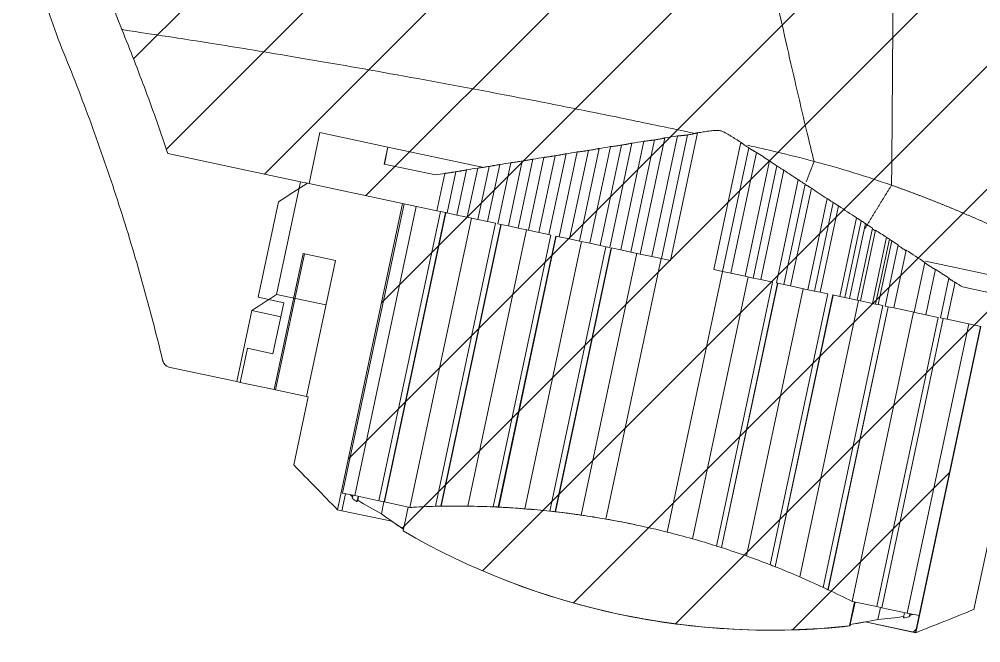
# Model space of a CAD drawing. Extents: x 13676 to 14719, y -16741 to -16132.
# Drawn here: x 13676.44 to 13704.09, y -16435.85 to -16417.92 of the extents above; entities that cross this region are included whole.
import ezdxf

# ---------------------------------------------------------------- set-up
doc = ezdxf.new("R2010")
doc.units = 0
doc.header["$MEASUREMENT"] = 0
doc.layers.get('0').update_dxf_attribs({"color": 3, "linetype": 'CONTINUOUS'})
doc.layers.add('5', color=2, linetype='CONTINUOUS', lineweight=9)

msp = doc.modelspace()

# ---------------------------------------------------------------- hatches: boundary and pattern name
at = {"layer": '5'}
h = msp.add_hatch(dxfattribs=at)
h.set_pattern_fill('ANSI31', color=10, scale=20)
h.set_pattern_definition([(45, (2654.681, -18.976), (-1.76776695, 1.76776695), [])])
edge = h.paths.add_edge_path()
edge.add_line((13758.925, -16413.344), (13758.423, -16413.344))
edge.add_line((13758.423, -16413.344), (13749.4, -16413.344))
edge.add_line((13749.4, -16413.344), (13745.426, -16413.344))
edge.add_line((13745.426, -16413.344), (13744.925, -16413.344))
edge.add_line((13744.925, -16413.344), (13745.804, -16408.144))
edge.add_line((13745.804, -16408.144), (13678.225, -16408.144))
edge.add_line((13678.225, -16408.144), (13678.225, -16414.183))
edge.add_spline(control_points=[(13678.225, -16414.183), (13678.353, -16414.878), (13678.513, -16415.563), (13678.9, -16416.908), (13679.128, -16417.569), (13679.391, -16418.218)], knot_values=[0, 0, 0, 0, 0.5, 0.5, 1, 1, 1, 1], degree=3, periodic=0)
edge.add_spline(control_points=[(13679.392, -16418.218), (13679.63, -16418.806), (13679.86, -16419.397), (13680.303, -16420.586), (13680.515, -16421.184), (13680.719, -16421.785)], knot_values=[0, 0, 0, 0, 0.5, 0.5, 1, 1, 1, 1], degree=3, periodic=0)
edge.add_line((13680.719, -16421.785), (13684.53, -16422.595))
edge.add_line((13684.53, -16422.595), (13684.726, -16422.637))
edge.add_line((13684.726, -16422.637), (13687.465, -16423.219))
edge.add_line((13687.465, -16423.219), (13685.594, -16432.022))
edge.add_line((13685.594, -16432.022), (13685.718, -16432.049))
edge.add_line((13685.718, -16432.049), (13687.154, -16432.354))
edge.add_ellipse((13697.155, -16414.251), major_axis=(4.368, 20.549), ratio=0.852477, start_angle=160.3628, end_angle=161.6262)
edge.add_line((13687.488, -16432.579), (13687.477, -16432.629))
edge.add_ellipse((13698.053, -16414.442), major_axis=(4.374, 20.58), ratio=0.999649, start_angle=161.8156, end_angle=198.2321)
edge.add_line((13700.335, -16435.357), (13700.343, -16435.317))
edge.add_ellipse((13698.809, -16414.603), major_axis=(-4.368, -20.55), ratio=0.878966, start_angle=18.3298, end_angle=19.6391)
edge.add_line((13700.766, -16435.247), (13702.211, -16435.554))
edge.add_line((13702.211, -16435.554), (13704.082, -16426.751))
edge.add_line((13704.082, -16426.751), (13706.83, -16427.335))
edge.add_line((13706.83, -16427.335), (13707.026, -16427.377))
edge.add_line((13707.026, -16427.377), (13709.47, -16427.896))
edge.add_line((13709.47, -16427.896), (13708.564, -16432.16))
edge.add_spline(control_points=[(13708.564, -16432.16), (13709.315, -16431.893), (13710.076, -16431.658), (13711.04, -16431.406), (13711.233, -16431.357), (13711.62, -16431.265), (13711.815, -16431.22), (13712.398, -16431.094), (13712.789, -16431.018), (13713.378, -16430.916), (13713.574, -16430.884), (13713.969, -16430.825), (13714.166, -16430.797), (13714.758, -16430.721), (13715.154, -16430.679), (13716.342, -16430.577), (13717.137, -16430.543), (13717.934, -16430.543)], knot_values=[0, 0, 0, 0, 0.25, 0.25, 0.3125, 0.3125, 0.375, 0.375, 0.5, 0.5, 0.5625, 0.5625, 0.625, 0.625, 0.75, 0.75, 1, 1, 1, 1], degree=3, periodic=0)
edge.add_spline(control_points=[(13727.44, -16430.543), (13724.271, -16430.543), (13721.102, -16430.543), (13717.934, -16430.543)], knot_values=[0, 0, 0, 0, 1, 1, 1, 1], degree=3, periodic=0)
edge.add_spline(control_points=[(13727.44, -16430.543), (13728.446, -16430.543), (13729.452, -16430.554), (13731.464, -16430.596), (13732.469, -16430.627), (13734.48, -16430.71), (13735.485, -16430.762), (13737.494, -16430.887), (13738.498, -16430.96), (13739.5, -16431.044)], knot_values=[0, 0, 0, 0, 0.25, 0.25, 0.5, 0.5, 0.75, 0.75, 1, 1, 1, 1], degree=3, periodic=0)
edge.add_line((13739.5, -16431.044), (13739.925, -16431.044))
edge.add_line((13739.925, -16431.044), (13739.925, -16419.144))
edge.add_arc((13741.925, -16419.144), 2, 90, 180, ccw=False)
edge.add_line((13741.925, -16417.144), (13745.426, -16417.144))
edge.add_line((13745.426, -16417.144), (13754.42, -16417.144))
edge.add_line((13754.42, -16417.144), (13758.423, -16417.144))
edge.add_line((13758.423, -16417.144), (13759.638, -16417.144))
edge.add_line((13759.638, -16417.144), (13758.925, -16413.344))

# ---------------------------------------------------------------- linework, layer by layer
at = {"linetype": 'Continuous', "lineweight": 18}
for p, q in [((13679.392, -16418.218), (13679.391, -16418.218)), ((13684.775, -16422.647), (13685.087, -16421.18)), ((13685.087, -16421.18), (13687.043, -16421.596)), ((13694.404, -16421.431), (13693.74, -16424.553)), ((13694.296, -16424.671), (13695.005, -16421.335)), ((13695.366, -16421.277), (13694.629, -16424.742)), ((13695.167, -16424.856), (13695.947, -16421.186)), ((13687.043, -16421.596), (13686.939, -16422.085)), ((13687.045, -16421.596), (13687.043, -16421.596)), ((13687.045, -16421.596), (13689.8, -16422.182)), ((13692.548, -16424.299), (13693.113, -16421.639)), ((13693.444, -16421.585), (13692.853, -16424.364)), ((13693.423, -16424.485), (13694.06, -16421.486)), ((13697.193, -16421.461), (13696.415, -16425.121)), ((13680.719, -16421.785), (13684.53, -16422.595)), ((13690.791, -16423.926), (13691.213, -16421.945)), ((13691.531, -16421.893), (13691.086, -16423.989)), ((13691.67, -16424.113), (13692.164, -16421.791)), ((13692.487, -16421.739), (13691.969, -16424.176)), ((13696.901, -16425.225), (13697.64, -16421.75)), ((13698.018, -16421.996), (13697.313, -16425.312)), ((13686.939, -16422.085), (13688.407, -16422.397)), ((13689.028, -16423.551), (13689.304, -16422.252)), ((13689.626, -16422.2), (13689.325, -16423.614)), ((13689.911, -16423.739), (13690.259, -16422.098)), ((13690.577, -16422.047), (13690.205, -16423.801)), ((13697.764, -16425.408), (13698.431, -16422.266)), ((13688.676, -16422.353), (13688.448, -16423.428)), ((13698.845, -16422.536), (13698.215, -16425.504)), ((13684.53, -16422.595), (13683.842, -16425.834)), ((13684.53, -16422.595), (13684.726, -16422.637)), ((13684.726, -16422.637), (13684.775, -16422.647)), ((13698.622, -16425.59), (13699.219, -16422.78)), ((13699.678, -16423.08), (13699.122, -16425.697)), ((13683.314, -16425.915), (13683.896, -16423.176)), ((13687.465, -16423.219), (13685.594, -16432.022)), ((13687.509, -16423.228), (13685.741, -16431.543)), ((13687.855, -16423.302), (13686.088, -16431.616)), ((13688.448, -16423.428), (13687.465, -16423.219)), ((13699.475, -16425.772), (13700.002, -16423.291)), ((13686.785, -16431.764), (13688.552, -16423.45)), ((13688.699, -16423.481), (13686.931, -16431.795)), ((13688.711, -16423.484), (13686.944, -16431.798)), ((13689.442, -16423.639), (13687.674, -16431.954)), ((13688.552, -16423.45), (13688.448, -16423.428)), ((13688.552, -16423.45), (13688.699, -16423.481)), ((13688.699, -16423.481), (13688.708, -16423.483)), ((13688.746, -16423.491), (13688.708, -16423.483)), ((13688.746, -16423.491), (13689.028, -16423.551)), ((13689.325, -16423.614), (13689.028, -16423.551)), ((13689.626, -16423.678), (13689.325, -16423.614)), ((13700.519, -16423.629), (13700.038, -16425.892)), ((13688.411, -16431.92), (13690.139, -16423.787)), ((13690.286, -16423.819), (13688.565, -16431.917)), ((13690.297, -16423.821), (13688.576, -16431.919)), ((13689.626, -16423.678), (13689.911, -16423.739)), ((13690.139, -16423.787), (13689.911, -16423.739)), ((13690.205, -16423.801), (13690.286, -16423.819)), ((13690.286, -16423.819), (13690.291, -16423.82)), ((13690.506, -16423.865), (13690.291, -16423.82)), ((13690.506, -16423.865), (13690.791, -16423.926)), ((13691.086, -16423.989), (13690.791, -16423.926)), ((13700.318, -16425.951), (13700.776, -16423.797)), ((13700.974, -16423.926), (13700.534, -16425.997)), ((13691.028, -16423.976), (13689.339, -16431.92)), ((13690.066, -16431.936), (13691.727, -16424.125)), ((13691.873, -16424.156), (13690.218, -16431.943)), ((13691.883, -16424.158), (13690.228, -16431.946)), ((13691.386, -16424.052), (13691.086, -16423.989)), ((13691.386, -16424.052), (13691.67, -16424.113)), ((13691.727, -16424.125), (13691.67, -16424.113)), ((13691.969, -16424.176), (13691.873, -16424.156)), ((13692.266, -16424.239), (13691.969, -16424.176)), ((13700.634, -16426.018), (13701.066, -16423.986)), ((13701.378, -16424.19), (13700.974, -16426.091)), ((13692.614, -16424.313), (13690.981, -16431.995)), ((13691.699, -16432.06), (13693.314, -16424.462)), ((13692.266, -16424.239), (13692.548, -16424.299)), ((13692.853, -16424.364), (13692.548, -16424.299)), ((13693.146, -16424.427), (13692.853, -16424.364)), ((13693.318, -16424.463), (13693.146, -16424.427)), ((13693.314, -16424.462), (13693.423, -16424.485)), ((13701.142, -16426.126), (13701.532, -16424.291)), ((13701.714, -16424.409), (13701.34, -16426.168)), ((13684.604, -16424.655), (13683.772, -16428.568)), ((13683.815, -16428.577), (13684.646, -16424.665)), ((13685.533, -16424.853), (13684.604, -16424.655)), ((13693.461, -16424.493), (13691.849, -16432.077)), ((13693.47, -16424.495), (13691.858, -16432.079)), ((13694.2, -16424.651), (13692.601, -16432.176)), ((13693.74, -16424.553), (13693.461, -16424.493)), ((13694.026, -16424.614), (13693.74, -16424.553)), ((13694.026, -16424.614), (13694.296, -16424.671)), ((13694.629, -16424.742), (13694.296, -16424.671)), ((13694.906, -16424.801), (13694.629, -16424.742)), ((13701.589, -16426.221), (13701.942, -16424.558)), ((13684.701, -16428.766), (13685.533, -16424.853)), ((13693.309, -16432.289), (13694.901, -16424.8)), ((13694.901, -16424.8), (13695.167, -16424.856)), ((13702.484, -16424.912), (13702.179, -16426.347)), ((13702.499, -16424.881), (13705.137, -16425.442)), ((13696.662, -16425.174), (13695.071, -16432.663)), ((13696.669, -16425.175), (13695.077, -16432.665)), ((13696.415, -16425.121), (13696.662, -16425.174)), ((13696.662, -16425.174), (13696.666, -16425.175)), ((13696.666, -16425.175), (13696.901, -16425.225)), ((13697.313, -16425.312), (13696.901, -16425.225)), ((13697.546, -16425.362), (13697.313, -16425.312)), ((13702.509, -16426.417), (13702.787, -16425.11)), ((13697.4, -16425.331), (13695.8, -16432.856)), ((13696.491, -16433.064), (13698.103, -16425.48)), ((13698.25, -16425.511), (13696.635, -16433.109)), ((13698.255, -16425.513), (13696.64, -16433.111)), ((13697.546, -16425.362), (13697.764, -16425.408)), ((13698.103, -16425.48), (13697.764, -16425.408)), ((13698.215, -16425.504), (13698.25, -16425.511)), ((13698.251, -16425.512), (13698.25, -16425.511)), ((13698.426, -16425.549), (13698.251, -16425.512)), ((13698.426, -16425.549), (13698.622, -16425.59)), ((13699.122, -16425.697), (13698.622, -16425.59)), ((13703.174, -16425.363), (13702.931, -16426.506)), ((13703.126, -16426.548), (13703.353, -16425.48)), ((13683.842, -16425.834), (13685.26, -16426.136)), ((13698.986, -16425.668), (13697.353, -16433.35)), ((13698.035, -16433.605), (13699.69, -16425.818)), ((13699.837, -16425.849), (13698.177, -16433.66)), ((13699.842, -16425.85), (13698.181, -16433.661)), ((13699.306, -16425.736), (13699.122, -16425.697)), ((13699.306, -16425.736), (13699.475, -16425.772)), ((13699.69, -16425.818), (13699.475, -16425.772)), ((13700.038, -16425.892), (13699.837, -16425.849)), ((13703.565, -16425.619), (13705.033, -16425.931)), ((13684.047, -16426.071), (13683.314, -16425.915)), ((13683.735, -16427.538), (13684.047, -16426.071)), ((13700.572, -16426.005), (13698.884, -16433.949)), ((13700.186, -16425.923), (13700.038, -16425.892)), ((13700.186, -16425.923), (13700.318, -16425.951)), ((13700.534, -16425.997), (13700.318, -16425.951)), ((13700.572, -16426.005), (13700.534, -16425.997)), ((13700.634, -16426.018), (13700.572, -16426.005)), ((13700.974, -16426.091), (13700.634, -16426.018)), ((13701.066, -16426.11), (13700.974, -16426.091)), ((13701.142, -16426.126), (13701.066, -16426.11)), ((13701.278, -16426.155), (13701.142, -16426.126)), ((13683.13, -16426.296), (13682.696, -16428.339)), ((13683.13, -16426.296), (13683.962, -16426.473)), ((13699.556, -16434.253), (13701.278, -16426.155)), ((13701.425, -16426.186), (13699.696, -16434.319)), ((13701.428, -16426.187), (13699.699, -16434.32)), ((13702.159, -16426.342), (13700.391, -16434.657)), ((13701.34, -16426.168), (13701.425, -16426.186)), ((13701.428, -16426.187), (13701.425, -16426.186)), ((13701.589, -16426.221), (13701.428, -16426.187)), ((13702.179, -16426.347), (13701.589, -16426.221)), ((13702.198, -16426.351), (13702.179, -16426.347)), ((13702.509, -16426.417), (13702.198, -16426.351)), ((13702.865, -16426.492), (13702.509, -16426.417)), ((13701.098, -16434.807), (13702.865, -16426.492)), ((13703.012, -16426.524), (13701.245, -16434.838)), ((13703.014, -16426.524), (13701.247, -16434.838)), ((13703.745, -16426.679), (13701.978, -16434.994)), ((13702.931, -16426.506), (13703.012, -16426.524)), ((13703.014, -16426.524), (13703.012, -16426.524)), ((13703.014, -16426.524), (13703.126, -16426.548)), ((13704.091, -16426.753), (13703.126, -16426.548)), ((13702.22, -16435.556), (13704.091, -16426.753)), ((13704.082, -16426.751), (13702.315, -16435.065)), ((13682.794, -16428.36), (13683.002, -16427.382)), ((13683.002, -16427.382), (13683.735, -16427.538)), ((13680.564, -16427.723), (13680.564, -16427.723)), ((13682.696, -16428.339), (13680.779, -16427.932)), ((13682.696, -16428.339), (13682.794, -16428.36)), ((13683.772, -16428.568), (13682.794, -16428.36)), ((13683.772, -16428.568), (13683.815, -16428.577)), ((13683.815, -16428.577), (13684.701, -16428.766)), ((13684.334, -16430.732), (13684.75, -16428.776)), ((13684.75, -16428.776), (13684.701, -16428.766)), ((13686.088, -16431.616), (13685.741, -16431.543)), ((13686.017, -16431.697), (13686.037, -16431.605)), ((13686.785, -16431.764), (13686.088, -16431.616)), ((13686.151, -16431.79), (13686.184, -16431.637)), ((13686.199, -16431.64), (13686.176, -16431.748)), ((13686.931, -16431.795), (13686.785, -16431.764)), ((13686.929, -16431.795), (13686.856, -16432.142)), ((13686.944, -16431.798), (13686.931, -16431.795)), ((13687.675, -16431.954), (13686.944, -16431.798)), ((13687.477, -16432.629), (13687.623, -16431.943)), ((13687.768, -16431.95), (13687.774, -16431.952)), ((13688.411, -16431.92), (13688.422, -16431.923)), ((13688.565, -16431.917), (13688.576, -16431.919)), ((13689.279, -16431.92), (13689.285, -16431.922)), ((13689.431, -16431.922), (13689.438, -16431.924)), ((13690.066, -16431.936), (13690.076, -16431.939)), ((13690.218, -16431.943), (13690.228, -16431.946)), ((13685.594, -16432.022), (13685.718, -16432.049)), ((13687.154, -16432.354), (13685.718, -16432.049)), ((13687.677, -16431.954), (13687.688, -16431.956)), ((13690.921, -16431.991), (13690.928, -16431.993)), ((13691.067, -16432.003), (13691.074, -16432.004)), ((13691.699, -16432.06), (13691.708, -16432.062)), ((13691.849, -16432.077), (13691.858, -16432.079)), ((13692.537, -16432.167), (13692.544, -16432.169)), ((13692.686, -16432.189), (13692.692, -16432.19)), ((13693.309, -16432.289), (13693.317, -16432.29)), ((13694.135, -16432.448), (13694.142, -16432.449)), ((13695.071, -16432.663), (13695.077, -16432.665)), ((13704.311, -16432.934), (13703.895, -16434.89)), ((13696.635, -16433.109), (13696.64, -16433.111)), ((13698.177, -16433.66), (13698.181, -16433.661)), ((13699.696, -16434.319), (13699.699, -16434.32)), ((13700.462, -16434.671), (13700.315, -16435.359)), ((13700.477, -16434.675), (13700.34, -16435.318)), ((13700.39, -16434.656), (13701.098, -16434.807)), ((13701.245, -16434.838), (13701.098, -16434.807)), ((13701.208, -16434.83), (13701.134, -16435.178)), ((13701.247, -16434.838), (13701.245, -16434.838)), ((13701.978, -16434.994), (13701.247, -16434.838)), ((13701.901, -16434.977), (13701.868, -16435.132)), ((13693.679, -16435.022), (13693.697, -16435.026)), ((13702.22, -16435.556), (13700.766, -16435.247)), ((13702.315, -16435.065), (13701.978, -16434.994)), ((13702.048, -16435.009), (13702.028, -16435.101)), ((13702.066, -16435.012), (13702.058, -16435.048)), ((13700.315, -16435.359), (13700.334, -16435.363)), ((13700.334, -16435.363), (13700.343, -16435.317))]:
    msp.add_line(p, q, dxfattribs=at)
at = {"linetype": 'Continuous', "lineweight": 13}
for p, q in [((13694.711, -16421.392), (13694.026, -16424.614)), ((13695.661, -16421.247), (13694.906, -16424.801)), ((13687.045, -16421.596), (13686.941, -16422.085)), ((13692.807, -16421.695), (13692.266, -16424.239)), ((13693.146, -16424.427), (13693.759, -16421.543)), ((13697.421, -16421.621), (13696.666, -16425.175)), ((13691.854, -16421.847), (13691.386, -16424.052)), ((13689.95, -16422.154), (13689.626, -16423.678)), ((13690.902, -16422.001), (13690.506, -16423.865)), ((13697.546, -16425.362), (13698.231, -16422.14)), ((13688.997, -16422.307), (13688.746, -16423.491)), ((13699.039, -16422.665), (13698.426, -16425.549)), ((13699.306, -16425.736), (13699.847, -16423.191)), ((13700.186, -16425.923), (13700.655, -16423.718)), ((13701.066, -16426.11), (13701.462, -16424.245)), ((13685.718, -16432.049), (13685.822, -16431.56))]:
    msp.add_line(p, q, dxfattribs=at)
at = {"linetype": 'Continuous', "lineweight": 18}
for centre, major_axis, ratio, start_param, end_param in [((13696.734, -16414.162), (4.351, 20.469), 0.852477, 2.743134, 2.749179), ((13698.053, -16414.442), (-4.374, -20.58), 0.999649, 5.883443, 5.89117), ((13690.161, -16412.765), (-4.051, -19.058), 0.02649, 0.064201, 0.094348), ((13695.405, -16413.879), (-4.224, -19.873), 0.878966, 5.981148, 6.024688), ((13688.917, -16456.897), (5.198, 24.454), 0.984355, 0.232769, 0.263097), ((13688.996, -16456.914), (24.462, -5.2), 0.999649, 1.7974, 1.803562), ((13689.024, -16456.92), (5.198, 24.454), 0.999649, 0.192942, 0.199059), ((13688.996, -16456.914), (24.462, -5.2), 0.999649, 1.731264, 1.737345), ((13697.155, -16414.251), (4.368, 20.549), 0.852477, 2.778882, 2.821821), ((13689.024, -16456.92), (5.198, 24.454), 0.999649, 0.259541, 0.263022), ((13689.024, -16456.92), (5.198, 24.454), 0.999649, 0.127401, 0.133251), ((13688.996, -16456.914), (24.462, -5.2), 0.999649, 1.665829, 1.671858), ((13689.024, -16456.92), (5.198, 24.454), 0.999649, 0.062207, 0.06822), ((13688.996, -16456.914), (24.462, -5.2), 0.999649, 1.534789, 1.606804), ((13698.053, -16414.442), (4.374, 20.58), 0.999649, 2.824215, 3.458875), ((13688.996, -16456.914), (24.462, -5.2), 0.999649, 1.469735, 1.475764), ((13688.996, -16456.914), (24.462, -5.2), 0.999649, 1.404248, 1.410329), ((13688.996, -16456.914), (24.462, -5.2), 0.999649, 1.338031, 1.344193), ((13688.917, -16456.897), (-24.819, 5.276), 0.985277, 4.449297, 4.479626), ((13698.071, -16414.446), (-4.374, -20.58), 0.999649, 6.283177, 6.600468), ((13698.809, -16414.603), (-4.368, -20.55), 0.878966, 0.319745, 0.362683), ((13700.889, -16415.045), (4.224, 19.872), 0.852477, 3.399949, 3.443488), ((13698.053, -16414.442), (-4.374, -20.58), 0.999649, 0.391917, 0.399644), ((13706.025, -16416.137), (-4.038, -18.997), 0.02649, 0.064405, 0.100778), ((13699.141, -16414.673), (-4.354, -20.482), 0.878966, 0.395458, 0.399984)]:
    msp.add_ellipse(centre, major_axis=major_axis, ratio=ratio, start_param=start_param, end_param=end_param, dxfattribs=at)
for points, knots in [([(13678.225, -16414.183), (13678.353, -16414.878), (13678.513, -16415.563), (13678.9, -16416.908), (13679.128, -16417.569), (13679.391, -16418.218)], [0, 0, 0, 0, 0.5, 0.5, 1, 1, 1, 1]), ([(13677.724, -16418.896), (13677.433, -16418.18), (13677.182, -16417.45), (13676.862, -16416.333), (13676.765, -16415.958), (13676.655, -16415.484), (13676.634, -16415.389), (13676.592, -16415.199), (13676.572, -16415.103), (13676.513, -16414.816), (13676.476, -16414.625), (13676.441, -16414.432)], [0, 0, 0, 0, 0.5, 0.5, 0.75, 0.75, 0.8125, 0.8125, 0.875, 0.875, 1, 1, 1, 1]), ([(13679.392, -16418.218), (13679.63, -16418.806), (13679.86, -16419.397), (13680.303, -16420.586), (13680.515, -16421.184), (13680.719, -16421.785)], [0, 0, 0, 0, 0.5, 0.5, 1, 1, 1, 1]), ([(13680.564, -16427.723), (13680.383, -16426.971), (13680.187, -16426.223), (13679.769, -16424.733), (13679.546, -16423.992), (13679.19, -16422.888), (13679.068, -16422.521), (13678.818, -16421.789), (13678.689, -16421.424), (13678.293, -16420.334), (13678.015, -16419.613), (13677.724, -16418.896)], [0, 0, 0, 0, 0.25, 0.25, 0.5, 0.5, 0.625, 0.625, 0.75, 0.75, 1, 1, 1, 1]), ([(13695.947, -16421.186), (13696.001, -16421.178), (13696.056, -16421.17), (13696.164, -16421.154), (13696.219, -16421.146), (13696.301, -16421.136), (13696.328, -16421.132), (13696.383, -16421.126), (13696.41, -16421.124), (13696.465, -16421.12), (13696.493, -16421.119), (13696.534, -16421.12), (13696.547, -16421.121), (13696.575, -16421.124), (13696.589, -16421.126), (13696.602, -16421.129)], [0, 0, 0, 0, 0.25, 0.25, 0.5, 0.5, 0.625, 0.625, 0.75, 0.75, 0.875, 0.875, 0.9375, 0.9375, 1, 1, 1, 1]), ([(13696.602, -16421.129), (13696.616, -16421.132), (13696.63, -16421.136), (13696.657, -16421.145), (13696.67, -16421.15), (13696.709, -16421.167), (13696.734, -16421.18), (13696.784, -16421.207), (13696.808, -16421.221), (13696.857, -16421.25), (13696.881, -16421.265), (13696.954, -16421.309), (13697.002, -16421.34), (13697.098, -16421.4), (13697.145, -16421.431), (13697.193, -16421.461)], [0, 0, 0, 0, 0.0625, 0.0625, 0.125, 0.125, 0.25, 0.25, 0.375, 0.375, 0.5, 0.5, 0.75, 0.75, 1, 1, 1, 1]), ([(13694.711, -16421.392), (13694.69, -16421.395), (13694.671, -16421.398), (13694.641, -16421.402), (13694.631, -16421.404), (13694.612, -16421.406), (13694.602, -16421.408), (13694.573, -16421.412), (13694.555, -16421.414), (13694.529, -16421.417), (13694.521, -16421.418), (13694.504, -16421.42), (13694.496, -16421.421), (13694.474, -16421.424), (13694.46, -16421.425), (13694.442, -16421.427), (13694.436, -16421.428), (13694.425, -16421.429), (13694.42, -16421.429), (13694.411, -16421.43), (13694.407, -16421.431), (13694.404, -16421.431)], [0, 0, 0, 0, 0.15348, 0.15348, 0.230221, 0.230221, 0.306961, 0.306961, 0.460441, 0.460441, 0.537181, 0.537181, 0.613921, 0.613921, 0.767402, 0.767402, 0.844142, 0.844142, 0.920882, 0.920882, 1, 1, 1, 1]), ([(13695.005, -16421.335), (13695.003, -16421.335), (13695.001, -16421.336), (13694.995, -16421.337), (13694.991, -16421.338), (13694.981, -16421.341), (13694.97, -16421.343), (13694.958, -16421.346), (13694.944, -16421.349), (13694.937, -16421.35), (13694.915, -16421.355), (13694.899, -16421.358), (13694.874, -16421.363), (13694.865, -16421.365), (13694.847, -16421.368), (13694.838, -16421.37), (13694.81, -16421.375), (13694.791, -16421.379), (13694.751, -16421.385), (13694.731, -16421.389), (13694.711, -16421.392)], [0, 0, 0, 0, 0.03954, 0.03954, 0.119579, 0.119579, 0.199617, 0.279655, 0.279655, 0.359694, 0.359694, 0.51977, 0.51977, 0.599809, 0.599809, 0.679847, 0.679847, 0.839923, 0.839923, 1, 1, 1, 1]), ([(13695.661, -16421.247), (13695.641, -16421.25), (13695.621, -16421.253), (13695.592, -16421.256), (13695.582, -16421.258), (13695.562, -16421.26), (13695.553, -16421.261), (13695.524, -16421.264), (13695.506, -16421.266), (13695.48, -16421.268), (13695.472, -16421.269), (13695.456, -16421.271), (13695.448, -16421.271), (13695.425, -16421.273), (13695.411, -16421.274), (13695.393, -16421.275), (13695.388, -16421.276), (13695.377, -16421.277), (13695.372, -16421.277), (13695.367, -16421.277), (13695.366, -16421.277), (13695.366, -16421.277)], [0, 0, 0, 0, 0.164447, 0.164447, 0.24667, 0.24667, 0.328894, 0.328894, 0.493341, 0.493341, 0.575564, 0.575564, 0.657787, 0.657787, 0.822234, 0.822234, 0.904458, 0.904458, 0.986681, 0.986681, 1, 1, 1, 1]), ([(13695.947, -16421.186), (13695.944, -16421.187), (13695.941, -16421.188), (13695.932, -16421.191), (13695.922, -16421.194), (13695.909, -16421.198), (13695.896, -16421.201), (13695.889, -16421.203), (13695.866, -16421.209), (13695.851, -16421.213), (13695.825, -16421.218), (13695.816, -16421.22), (13695.798, -16421.224), (13695.789, -16421.226), (13695.761, -16421.231), (13695.742, -16421.235), (13695.702, -16421.241), (13695.682, -16421.244), (13695.661, -16421.247)], [0, 0, 0, 0, 0.055915, 0.055915, 0.141741, 0.227567, 0.227567, 0.313393, 0.313393, 0.485045, 0.485045, 0.570871, 0.570871, 0.656696, 0.656696, 0.828348, 0.828348, 1, 1, 1, 1]), ([(13692.807, -16421.695), (13692.786, -16421.698), (13692.767, -16421.701), (13692.737, -16421.706), (13692.727, -16421.707), (13692.708, -16421.71), (13692.698, -16421.711), (13692.669, -16421.716), (13692.651, -16421.718), (13692.625, -16421.722), (13692.617, -16421.723), (13692.6, -16421.725), (13692.592, -16421.726), (13692.569, -16421.729), (13692.555, -16421.731), (13692.537, -16421.734), (13692.531, -16421.734), (13692.52, -16421.736), (13692.516, -16421.736), (13692.502, -16421.738), (13692.495, -16421.739), (13692.489, -16421.739), (13692.488, -16421.739), (13692.487, -16421.739)], [0, 0, 0, 0, 0.136445, 0.136445, 0.204667, 0.204667, 0.27289, 0.27289, 0.409334, 0.409334, 0.477557, 0.477557, 0.545779, 0.545779, 0.682224, 0.682224, 0.750447, 0.750447, 0.818669, 0.818669, 0.955114, 0.955114, 1, 1, 1, 1]), ([(13693.113, -16421.639), (13693.113, -16421.639), (13693.113, -16421.639), (13693.109, -16421.64), (13693.103, -16421.641), (13693.091, -16421.643), (13693.086, -16421.644), (13693.076, -16421.646), (13693.071, -16421.648), (13693.054, -16421.651), (13693.04, -16421.654), (13693.011, -16421.659), (13692.995, -16421.662), (13692.97, -16421.667), (13692.961, -16421.668), (13692.943, -16421.672), (13692.934, -16421.673), (13692.906, -16421.678), (13692.887, -16421.682), (13692.847, -16421.688), (13692.827, -16421.691), (13692.807, -16421.695)], [0, 0, 0, 0, 0.007729, 0.007729, 0.149482, 0.149482, 0.220358, 0.220358, 0.291235, 0.291235, 0.432988, 0.432988, 0.574741, 0.574741, 0.645617, 0.645617, 0.716494, 0.716494, 0.858247, 0.858247, 1, 1, 1, 1]), ([(13693.759, -16421.543), (13693.739, -16421.546), (13693.719, -16421.549), (13693.689, -16421.553), (13693.679, -16421.555), (13693.66, -16421.558), (13693.65, -16421.559), (13693.622, -16421.563), (13693.603, -16421.566), (13693.577, -16421.569), (13693.569, -16421.57), (13693.552, -16421.572), (13693.544, -16421.573), (13693.522, -16421.576), (13693.508, -16421.578), (13693.489, -16421.58), (13693.484, -16421.581), (13693.473, -16421.582), (13693.468, -16421.583), (13693.455, -16421.584), (13693.449, -16421.585), (13693.444, -16421.585)], [0, 0, 0, 0, 0.14431, 0.14431, 0.216465, 0.216465, 0.288621, 0.288621, 0.432931, 0.432931, 0.505086, 0.505086, 0.577241, 0.577241, 0.721551, 0.721551, 0.793706, 0.793706, 0.865862, 0.865862, 1, 1, 1, 1]), ([(13694.06, -16421.486), (13694.057, -16421.487), (13694.052, -16421.488), (13694.043, -16421.49), (13694.039, -16421.491), (13694.029, -16421.493), (13694.023, -16421.494), (13694.006, -16421.498), (13693.993, -16421.501), (13693.963, -16421.507), (13693.947, -16421.51), (13693.922, -16421.514), (13693.913, -16421.516), (13693.895, -16421.519), (13693.886, -16421.521), (13693.858, -16421.526), (13693.839, -16421.529), (13693.799, -16421.536), (13693.779, -16421.539), (13693.759, -16421.543)], [0, 0, 0, 0, 0.098588, 0.098588, 0.173705, 0.173705, 0.248823, 0.248823, 0.399058, 0.399058, 0.549294, 0.549294, 0.624411, 0.624411, 0.699529, 0.699529, 0.849765, 0.849765, 1, 1, 1, 1]), ([(13697.421, -16421.621), (13697.404, -16421.61), (13697.386, -16421.599), (13697.361, -16421.583), (13697.353, -16421.577), (13697.336, -16421.566), (13697.328, -16421.561), (13697.304, -16421.544), (13697.289, -16421.533), (13697.267, -16421.518), (13697.26, -16421.513), (13697.246, -16421.502), (13697.24, -16421.497), (13697.221, -16421.483), (13697.209, -16421.474), (13697.197, -16421.465), (13697.195, -16421.463), (13697.193, -16421.461)], [0, 0, 0, 0, 0.192308, 0.192308, 0.288462, 0.288462, 0.384616, 0.384616, 0.576924, 0.576924, 0.673078, 0.673078, 0.769232, 0.769232, 0.96154, 0.96154, 1, 1, 1, 1]), ([(13697.64, -16421.75), (13697.631, -16421.745), (13697.62, -16421.739), (13697.596, -16421.726), (13697.583, -16421.718), (13697.561, -16421.705), (13697.553, -16421.701), (13697.538, -16421.692), (13697.53, -16421.687), (13697.506, -16421.673), (13697.489, -16421.663), (13697.456, -16421.643), (13697.438, -16421.632), (13697.421, -16421.621)], [0, 0, 0, 0, 0.182465, 0.182465, 0.386849, 0.386849, 0.489041, 0.489041, 0.591233, 0.591233, 0.795616, 0.795616, 1, 1, 1, 1]), ([(13691.213, -16421.945), (13691.213, -16421.945), (13691.212, -16421.945), (13691.211, -16421.945), (13691.21, -16421.946), (13691.204, -16421.947), (13691.198, -16421.948), (13691.186, -16421.951), (13691.181, -16421.952), (13691.172, -16421.953), (13691.166, -16421.954), (13691.149, -16421.958), (13691.136, -16421.96), (13691.106, -16421.966), (13691.09, -16421.969), (13691.065, -16421.973), (13691.056, -16421.975), (13691.038, -16421.978), (13691.029, -16421.979), (13691.001, -16421.984), (13690.982, -16421.987), (13690.943, -16421.994), (13690.922, -16421.997), (13690.902, -16422.001)], [0, 0, 0, 0, 0.042959, 0.042959, 0.106762, 0.106762, 0.234367, 0.234367, 0.29817, 0.29817, 0.361973, 0.361973, 0.489578, 0.489578, 0.617184, 0.617184, 0.680986, 0.680986, 0.744789, 0.744789, 0.872395, 0.872395, 1, 1, 1, 1]), ([(13691.854, -16421.847), (13691.834, -16421.851), (13691.814, -16421.854), (13691.785, -16421.858), (13691.775, -16421.86), (13691.755, -16421.863), (13691.746, -16421.864), (13691.717, -16421.869), (13691.699, -16421.871), (13691.673, -16421.875), (13691.664, -16421.876), (13691.648, -16421.879), (13691.64, -16421.88), (13691.617, -16421.883), (13691.603, -16421.885), (13691.585, -16421.887), (13691.579, -16421.888), (13691.568, -16421.889), (13691.563, -16421.89), (13691.55, -16421.891), (13691.543, -16421.892), (13691.536, -16421.893), (13691.534, -16421.893), (13691.532, -16421.893), (13691.531, -16421.893), (13691.531, -16421.893)], [0, 0, 0, 0, 0.129476, 0.129476, 0.194214, 0.194214, 0.258952, 0.258952, 0.388429, 0.388429, 0.453167, 0.453167, 0.517905, 0.517905, 0.647381, 0.647381, 0.712119, 0.712119, 0.776857, 0.776857, 0.906334, 0.906334, 0.971072, 0.971072, 1, 1, 1, 1]), ([(13692.164, -16421.791), (13692.163, -16421.792), (13692.162, -16421.792), (13692.156, -16421.793), (13692.15, -16421.795), (13692.138, -16421.797), (13692.134, -16421.798), (13692.124, -16421.8), (13692.119, -16421.801), (13692.101, -16421.804), (13692.088, -16421.807), (13692.059, -16421.812), (13692.043, -16421.815), (13692.017, -16421.82), (13692.009, -16421.821), (13691.991, -16421.825), (13691.982, -16421.826), (13691.954, -16421.831), (13691.934, -16421.834), (13691.895, -16421.841), (13691.875, -16421.844), (13691.854, -16421.847)], [0, 0, 0, 0, 0.059827, 0.059827, 0.194137, 0.194137, 0.261293, 0.261293, 0.328448, 0.328448, 0.462758, 0.462758, 0.597069, 0.597069, 0.664224, 0.664224, 0.731379, 0.731379, 0.86569, 0.86569, 1, 1, 1, 1]), ([(13698.231, -16422.14), (13698.213, -16422.129), (13698.196, -16422.118), (13698.171, -16422.101), (13698.163, -16422.096), (13698.146, -16422.085), (13698.138, -16422.079), (13698.114, -16422.063), (13698.099, -16422.052), (13698.077, -16422.037), (13698.07, -16422.033), (13698.056, -16422.023), (13698.049, -16422.018), (13698.034, -16422.008), (13698.025, -16422.002), (13698.018, -16421.996)], [0, 0, 0, 0, 0.21306, 0.21306, 0.319591, 0.319591, 0.426121, 0.426121, 0.639181, 0.639181, 0.745711, 0.745711, 0.852242, 0.852242, 1, 1, 1, 1]), ([(13689.308, -16422.252), (13689.308, -16422.252), (13689.307, -16422.252), (13689.306, -16422.253), (13689.305, -16422.253), (13689.299, -16422.254), (13689.293, -16422.256), (13689.281, -16422.258), (13689.277, -16422.259), (13689.267, -16422.261), (13689.261, -16422.262), (13689.244, -16422.265), (13689.231, -16422.267), (13689.201, -16422.273), (13689.186, -16422.275), (13689.16, -16422.28), (13689.152, -16422.281), (13689.134, -16422.285), (13689.124, -16422.286), (13689.096, -16422.291), (13689.077, -16422.294), (13689.038, -16422.301), (13689.018, -16422.304), (13688.997, -16422.307)], [0, 0, 0, 0, 0.045664, 0.045664, 0.109287, 0.109287, 0.236531, 0.236531, 0.300154, 0.300154, 0.363776, 0.363776, 0.491021, 0.491021, 0.618266, 0.618266, 0.681888, 0.681888, 0.74551, 0.74551, 0.872755, 0.872755, 1, 1, 1, 1]), ([(13689.95, -16422.154), (13689.93, -16422.157), (13689.91, -16422.16), (13689.88, -16422.165), (13689.87, -16422.166), (13689.851, -16422.169), (13689.841, -16422.171), (13689.812, -16422.175), (13689.794, -16422.178), (13689.768, -16422.182), (13689.76, -16422.183), (13689.743, -16422.185), (13689.735, -16422.187), (13689.712, -16422.19), (13689.698, -16422.192), (13689.68, -16422.194), (13689.674, -16422.195), (13689.663, -16422.196), (13689.658, -16422.197), (13689.645, -16422.199), (13689.638, -16422.2), (13689.631, -16422.2), (13689.629, -16422.201), (13689.626, -16422.201), (13689.625, -16422.201), (13689.625, -16422.201), (13689.625, -16422.201)], [0, 0, 0, 0, 0.122817, 0.122817, 0.184225, 0.184225, 0.245634, 0.245634, 0.368451, 0.368451, 0.429859, 0.429859, 0.491268, 0.491268, 0.614084, 0.614084, 0.675493, 0.675493, 0.736901, 0.736901, 0.859718, 0.859718, 0.921127, 0.921127, 0.982535, 1, 1, 1, 1]), ([(13690.26, -16422.098), (13690.26, -16422.098), (13690.26, -16422.098), (13690.258, -16422.099), (13690.257, -16422.099), (13690.251, -16422.101), (13690.245, -16422.102), (13690.233, -16422.104), (13690.229, -16422.105), (13690.219, -16422.107), (13690.214, -16422.108), (13690.196, -16422.111), (13690.183, -16422.114), (13690.154, -16422.119), (13690.138, -16422.122), (13690.113, -16422.126), (13690.104, -16422.128), (13690.086, -16422.131), (13690.077, -16422.133), (13690.049, -16422.137), (13690.03, -16422.141), (13689.99, -16422.147), (13689.97, -16422.151), (13689.95, -16422.154)], [0, 0, 0, 0, 0.045823, 0.045823, 0.109435, 0.109435, 0.236659, 0.236659, 0.30027, 0.30027, 0.363882, 0.363882, 0.491106, 0.491106, 0.618329, 0.618329, 0.681941, 0.681941, 0.745553, 0.745553, 0.872776, 0.872776, 1, 1, 1, 1]), ([(13690.902, -16422.001), (13690.882, -16422.004), (13690.862, -16422.007), (13690.832, -16422.012), (13690.823, -16422.013), (13690.803, -16422.016), (13690.793, -16422.018), (13690.765, -16422.022), (13690.746, -16422.025), (13690.72, -16422.028), (13690.712, -16422.03), (13690.696, -16422.032), (13690.687, -16422.033), (13690.665, -16422.036), (13690.651, -16422.038), (13690.632, -16422.041), (13690.626, -16422.041), (13690.616, -16422.043), (13690.611, -16422.043), (13690.598, -16422.045), (13690.591, -16422.046), (13690.583, -16422.047), (13690.581, -16422.047), (13690.579, -16422.047), (13690.578, -16422.047), (13690.577, -16422.047), (13690.577, -16422.047)], [0, 0, 0, 0, 0.123204, 0.123204, 0.184806, 0.184806, 0.246409, 0.246409, 0.369613, 0.369613, 0.431215, 0.431215, 0.492817, 0.492817, 0.616022, 0.616022, 0.677624, 0.677624, 0.739226, 0.739226, 0.86243, 0.86243, 0.924032, 0.924032, 0.985635, 1, 1, 1, 1]), ([(13698.431, -16422.266), (13698.427, -16422.263), (13698.422, -16422.26), (13698.405, -16422.249), (13698.391, -16422.241), (13698.369, -16422.228), (13698.362, -16422.223), (13698.347, -16422.214), (13698.339, -16422.209), (13698.315, -16422.194), (13698.298, -16422.184), (13698.265, -16422.162), (13698.248, -16422.151), (13698.231, -16422.14)], [0, 0, 0, 0, 0.0906, 0.0906, 0.31795, 0.31795, 0.431625, 0.431625, 0.5453, 0.5453, 0.77265, 0.77265, 1, 1, 1, 1]), ([(13688.997, -16422.307), (13688.977, -16422.31), (13688.957, -16422.314), (13688.928, -16422.318), (13688.918, -16422.32), (13688.898, -16422.323), (13688.889, -16422.324), (13688.86, -16422.329), (13688.842, -16422.331), (13688.816, -16422.335), (13688.807, -16422.336), (13688.791, -16422.339), (13688.783, -16422.34), (13688.76, -16422.343), (13688.746, -16422.345), (13688.727, -16422.348), (13688.722, -16422.349), (13688.711, -16422.35), (13688.706, -16422.351), (13688.693, -16422.352), (13688.686, -16422.353), (13688.678, -16422.354), (13688.676, -16422.354), (13688.674, -16422.354), (13688.673, -16422.354), (13688.673, -16422.354), (13688.673, -16422.354)], [0, 0, 0, 0, 0.122839, 0.122839, 0.184258, 0.184258, 0.245677, 0.245677, 0.368516, 0.368516, 0.429935, 0.429935, 0.491354, 0.491354, 0.614193, 0.614193, 0.675612, 0.675612, 0.737032, 0.737032, 0.85987, 0.85987, 0.92129, 0.92129, 0.982709, 1, 1, 1, 1]), ([(13699.039, -16422.665), (13699.022, -16422.654), (13699.005, -16422.643), (13698.98, -16422.626), (13698.971, -16422.62), (13698.955, -16422.61), (13698.947, -16422.604), (13698.922, -16422.588), (13698.907, -16422.578), (13698.885, -16422.563), (13698.878, -16422.558), (13698.864, -16422.549), (13698.857, -16422.544), (13698.849, -16422.538), (13698.847, -16422.537), (13698.845, -16422.536)], [0, 0, 0, 0, 0.241692, 0.241692, 0.362538, 0.362538, 0.483384, 0.483384, 0.725075, 0.725075, 0.845921, 0.845921, 0.966767, 0.966767, 1, 1, 1, 1]), ([(13699.219, -16422.78), (13699.208, -16422.773), (13699.197, -16422.766), (13699.177, -16422.754), (13699.17, -16422.749), (13699.155, -16422.739), (13699.147, -16422.734), (13699.123, -16422.719), (13699.107, -16422.709), (13699.073, -16422.687), (13699.056, -16422.676), (13699.039, -16422.665)], [0, 0, 0, 0, 0.221184, 0.221184, 0.350986, 0.350986, 0.480789, 0.480789, 0.740395, 0.740395, 1, 1, 1, 1]), ([(13701.526, -16422.694), (13701.511, -16422.718), (13701.481, -16422.766), (13701.436, -16422.838), (13701.391, -16422.91), (13701.346, -16422.982), (13701.301, -16423.055), (13701.256, -16423.128), (13701.21, -16423.202), (13701.165, -16423.276), (13701.119, -16423.35), (13701.073, -16423.424), (13701.028, -16423.499), (13700.982, -16423.574), (13700.936, -16423.649), (13700.889, -16423.725), (13700.843, -16423.801), (13700.802, -16423.868), (13700.777, -16423.911), (13700.766, -16423.927)], [0, 0, 0, 0, 0.05882, 0.117795, 0.176925, 0.236211, 0.295653, 0.355252, 0.415008, 0.474922, 0.534993, 0.595223, 0.655612, 0.716161, 0.77687, 0.83774, 0.898771, 0.959964, 1, 1, 1, 1]), ([(13699.847, -16423.191), (13699.83, -16423.18), (13699.813, -16423.169), (13699.788, -16423.152), (13699.779, -16423.147), (13699.763, -16423.136), (13699.754, -16423.13), (13699.73, -16423.114), (13699.715, -16423.104), (13699.693, -16423.089), (13699.686, -16423.085), (13699.678, -16423.08), (13699.678, -16423.08), (13699.678, -16423.08)], [0, 0, 0, 0, 0.284779, 0.284779, 0.427169, 0.427169, 0.569559, 0.569559, 0.854338, 0.854338, 0.996728, 0.996728, 1, 1, 1, 1]), ([(13700.002, -16423.291), (13699.999, -16423.289), (13699.995, -16423.287), (13699.985, -16423.28), (13699.978, -16423.276), (13699.962, -16423.266), (13699.955, -16423.261), (13699.931, -16423.246), (13699.915, -16423.235), (13699.881, -16423.213), (13699.864, -16423.202), (13699.847, -16423.191)], [0, 0, 0, 0, 0.069695, 0.069695, 0.224746, 0.224746, 0.379797, 0.379797, 0.689898, 0.689898, 1, 1, 1, 1]), ([(13700.655, -16423.718), (13700.637, -16423.707), (13700.62, -16423.696), (13700.595, -16423.679), (13700.587, -16423.674), (13700.571, -16423.663), (13700.562, -16423.657), (13700.542, -16423.644), (13700.53, -16423.636), (13700.519, -16423.629)], [0, 0, 0, 0, 0.363935, 0.363935, 0.545902, 0.545902, 0.727869, 0.727869, 1, 1, 1, 1]), ([(13700.776, -16423.797), (13700.769, -16423.792), (13700.762, -16423.788), (13700.739, -16423.773), (13700.722, -16423.762), (13700.689, -16423.74), (13700.672, -16423.729), (13700.655, -16423.718)], [0, 0, 0, 0, 0.18831, 0.18831, 0.594155, 0.594155, 1, 1, 1, 1]), ([(13701.063, -16424.006), (13701.049, -16423.997), (13701.034, -16423.988), (13701.011, -16423.974), (13701.003, -16423.968), (13700.986, -16423.957), (13700.977, -16423.951), (13700.969, -16423.946), (13700.969, -16423.946), (13700.969, -16423.946)], [0, 0, 0, 0, 0.454373, 0.454373, 0.72637, 0.72637, 0.998367, 0.998367, 1, 1, 1, 1]), ([(13701.462, -16424.245), (13701.445, -16424.234), (13701.428, -16424.223), (13701.403, -16424.206), (13701.395, -16424.201), (13701.384, -16424.194), (13701.381, -16424.192), (13701.378, -16424.19)], [0, 0, 0, 0, 0.6006, 0.6006, 0.900901, 0.900901, 1, 1, 1, 1]), ([(13701.532, -16424.291), (13701.526, -16424.287), (13701.52, -16424.283), (13701.497, -16424.268), (13701.48, -16424.256), (13701.462, -16424.245)], [0, 0, 0, 0, 0.27589, 0.27589, 1, 1, 1, 1]), ([(13701.94, -16424.574), (13701.937, -16424.571), (13701.933, -16424.569), (13701.921, -16424.562), (13701.913, -16424.557), (13701.897, -16424.546), (13701.888, -16424.541), (13701.863, -16424.525), (13701.846, -16424.514), (13701.82, -16424.497), (13701.812, -16424.492), (13701.795, -16424.48), (13701.786, -16424.475), (13701.761, -16424.458), (13701.745, -16424.447), (13701.722, -16424.432), (13701.716, -16424.428), (13701.709, -16424.423)], [0, 0, 0, 0, 0.048498, 0.048498, 0.156274, 0.156274, 0.26405, 0.26405, 0.479602, 0.479602, 0.587378, 0.587378, 0.695154, 0.695154, 0.910706, 0.910706, 1, 1, 1, 1]), ([(13702.786, -16425.122), (13702.785, -16425.121), (13702.784, -16425.121), (13702.769, -16425.111), (13702.754, -16425.102), (13702.73, -16425.087), (13702.722, -16425.082), (13702.705, -16425.071), (13702.697, -16425.066), (13702.672, -16425.05), (13702.655, -16425.039), (13702.629, -16425.022), (13702.62, -16425.016), (13702.603, -16425.005), (13702.595, -16425), (13702.57, -16424.983), (13702.554, -16424.972), (13702.53, -16424.956), (13702.522, -16424.951), (13702.506, -16424.94), (13702.499, -16424.935), (13702.487, -16424.928), (13702.483, -16424.925), (13702.479, -16424.922)], [0, 0, 0, 0, 0.006751, 0.006751, 0.164642, 0.164642, 0.243587, 0.243587, 0.322533, 0.322533, 0.480423, 0.480423, 0.559369, 0.559369, 0.638314, 0.638314, 0.796205, 0.796205, 0.87515, 0.87515, 0.954095, 0.954095, 1, 1, 1, 1]), ([(13703.352, -16425.489), (13703.351, -16425.489), (13703.35, -16425.488), (13703.336, -16425.479), (13703.322, -16425.47), (13703.294, -16425.452), (13703.28, -16425.443), (13703.259, -16425.429), (13703.252, -16425.425), (13703.237, -16425.415), (13703.23, -16425.411), (13703.21, -16425.397), (13703.196, -16425.388), (13703.179, -16425.377), (13703.175, -16425.374), (13703.172, -16425.372)], [0, 0, 0, 0, 0.015009, 0.015009, 0.245889, 0.245889, 0.476769, 0.476769, 0.592209, 0.592209, 0.707649, 0.707649, 0.938529, 0.938529, 1, 1, 1, 1]), ([(13680.779, -16427.932), (13680.753, -16427.926), (13680.729, -16427.917), (13680.694, -16427.899), (13680.683, -16427.892), (13680.661, -16427.876), (13680.646, -16427.863), (13680.632, -16427.849), (13680.624, -16427.839), (13680.619, -16427.834), (13680.607, -16427.819), (13680.593, -16427.797), (13680.581, -16427.773), (13680.574, -16427.754), (13680.572, -16427.748), (13680.568, -16427.735), (13680.566, -16427.729), (13680.564, -16427.723)], [0, 0, 0, 0, 0.25, 0.25, 0.375, 0.375, 0.5, 0.5625, 0.5625, 0.625, 0.625, 0.75, 0.875, 0.875, 0.9375, 0.9375, 1, 1, 1, 1])]:
    msp.add_open_spline(points, degree=3, knots=knots, dxfattribs=at)
at = {"linetype": 'Continuous', "lineweight": 13}
for points, knots in [([(13699.297, -16422.008), (13699.255, -16421.837), (13699.117, -16421.276), (13698.884, -16420.296), (13698.596, -16419.049), (13698.306, -16417.763), (13697.938, -16416.101), (13697.665, -16414.842), (13697.489, -16414.025)], [0, 0, 0, 0, 0.071686, 0.232187, 0.392688, 0.553189, 0.71369, 1, 1, 1, 1]), ([(13701.589, -16414.027), (13701.582, -16415.224), (13701.567, -16417.663), (13701.545, -16420.541), (13701.531, -16422.17), (13701.526, -16422.694)], [0, 0, 0, 0, 0.380643, 0.792558, 1, 1, 1, 1]), ([(13695.859, -16421.206), (13695.683, -16421.168), (13695.507, -16421.13), (13694.709, -16420.96), (13694.095, -16420.833), (13692.883, -16420.585), (13691.088, -16420.226), (13689.38, -16419.902), (13687.226, -16419.505), (13686.211, -16419.325), (13684.352, -16419.004), (13683.509, -16418.864), (13682.039, -16418.627), (13681.413, -16418.529), (13680.406, -16418.374), (13680.026, -16418.316), (13679.529, -16418.24), (13679.402, -16418.22), (13679.392, -16418.218)], [0, 0, 0, 0, 0.019794, 0.019794, 0.090237, 0.090237, 0.160679, 0.301564, 0.301564, 0.442449, 0.442449, 0.583334, 0.583334, 0.724219, 0.724219, 0.865104, 0.865104, 1, 1, 1, 1]), ([(13699.297, -16422.008), (13698.922, -16421.909), (13698.572, -16421.823), (13697.943, -16421.672), (13697.661, -16421.607), (13697.383, -16421.544)], [0, 0, 0, 0, 0.540541, 0.540541, 1, 1, 1, 1]), ([(13701.526, -16422.694), (13701.553, -16422.703), (13701.606, -16422.722), (13701.686, -16422.751), (13701.765, -16422.779), (13701.845, -16422.808), (13701.925, -16422.837), (13702.005, -16422.867), (13702.084, -16422.896), (13702.164, -16422.926), (13702.244, -16422.956), (13702.323, -16422.986), (13702.403, -16423.017), (13702.482, -16423.048), (13702.562, -16423.078), (13702.642, -16423.11), (13702.721, -16423.141), (13702.801, -16423.172), (13702.88, -16423.204), (13702.96, -16423.236), (13703.039, -16423.268), (13703.119, -16423.301), (13703.198, -16423.333), (13703.278, -16423.366), (13703.357, -16423.399), (13703.437, -16423.432), (13703.516, -16423.465), (13703.595, -16423.499), (13703.675, -16423.533), (13703.754, -16423.567), (13703.833, -16423.601), (13703.913, -16423.635), (13703.992, -16423.669), (13704.071, -16423.704), (13704.151, -16423.739), (13704.23, -16423.774), (13704.309, -16423.809), (13704.388, -16423.844), (13704.468, -16423.88), (13704.547, -16423.916), (13704.626, -16423.951), (13704.705, -16423.987), (13704.784, -16424.024), (13704.864, -16424.06), (13704.943, -16424.096), (13705.022, -16424.133), (13705.101, -16424.17), (13705.428, -16424.322), (13705.997, -16424.594), (13706.798, -16424.991), (13707.585, -16425.392), (13708.342, -16425.787), (13709.07, -16426.173), (13709.77, -16426.549), (13710.457, -16426.919), (13711.075, -16427.251), (13711.628, -16427.545), (13712.115, -16427.803), (13712.589, -16428.05), (13713.05, -16428.287), (13713.565, -16428.548), (13714.12, -16428.822), (13714.697, -16429.101), (13715.226, -16429.349), (13715.704, -16429.569), (13716.132, -16429.762), (13716.51, -16429.93), (13716.746, -16430.033), (13716.874, -16430.089), (13716.914, -16430.106), (13716.954, -16430.124), (13716.993, -16430.141), (13717.031, -16430.157), (13717.068, -16430.173), (13717.104, -16430.189), (13717.14, -16430.205), (13717.175, -16430.22), (13717.209, -16430.235), (13717.243, -16430.249), (13717.275, -16430.264), (13717.307, -16430.277), (13717.338, -16430.291), (13717.368, -16430.304), (13717.398, -16430.317), (13717.426, -16430.329), (13717.454, -16430.341), (13717.481, -16430.353), (13717.507, -16430.364), (13717.533, -16430.375), (13717.558, -16430.386), (13717.582, -16430.396), (13717.605, -16430.406), (13717.627, -16430.415), (13717.649, -16430.425), (13717.669, -16430.433), (13717.689, -16430.442), (13717.709, -16430.45), (13717.727, -16430.458), (13717.745, -16430.465), (13717.762, -16430.472), (13717.778, -16430.479), (13717.793, -16430.485), (13717.808, -16430.491), (13717.821, -16430.497), (13717.834, -16430.503), (13717.846, -16430.508), (13717.858, -16430.512), (13717.868, -16430.517), (13717.878, -16430.521), (13717.887, -16430.524), (13717.895, -16430.528), (13717.903, -16430.531), (13717.909, -16430.534), (13717.915, -16430.536), (13717.92, -16430.538), (13717.925, -16430.54), (13717.928, -16430.541), (13717.931, -16430.542), (13717.933, -16430.543), (13717.934, -16430.543), (13717.934, -16430.543)], [0, 0, 0, 0, 0.003313, 0.006629, 0.00995, 0.013273, 0.016601, 0.019932, 0.023267, 0.026606, 0.029948, 0.033295, 0.036645, 0.039998, 0.043356, 0.046718, 0.050083, 0.053452, 0.056825, 0.060202, 0.063583, 0.066968, 0.070357, 0.073749, 0.077146, 0.080546, 0.083951, 0.087359, 0.090772, 0.094188, 0.097608, 0.101032, 0.104461, 0.107893, 0.111329, 0.114769, 0.118214, 0.121662, 0.125114, 0.12857, 0.13203, 0.135494, 0.138962, 0.142434, 0.145911, 0.149391, 0.152875, 0.156362, 0.192615, 0.22871, 0.264645, 0.30042, 0.333912, 0.36725, 0.40044, 0.433504, 0.458426, 0.483043, 0.507388, 0.5315, 0.55542, 0.589926, 0.623152, 0.655251, 0.686382, 0.716713, 0.746395, 0.775539, 0.779524, 0.783518, 0.787519, 0.79153, 0.795549, 0.799578, 0.803616, 0.807665, 0.811724, 0.815795, 0.819876, 0.82397, 0.828075, 0.832193, 0.836324, 0.840468, 0.844625, 0.848796, 0.852982, 0.857182, 0.861396, 0.865626, 0.869871, 0.874132, 0.878409, 0.882702, 0.887012, 0.891338, 0.895682, 0.900042, 0.90442, 0.908816, 0.91323, 0.917662, 0.922112, 0.926581, 0.931069, 0.935575, 0.940101, 0.944646, 0.949211, 0.953795, 0.958399, 0.963024, 0.967668, 0.972333, 0.977018, 0.981723, 0.98645, 0.991197, 0.995965, 1, 1, 1, 1])]:
    msp.add_open_spline(points, degree=3, knots=knots, dxfattribs=at)
at = {"linetype": 'Continuous', "lineweight": 18}
for points in [[(13694.06, -16421.486), (13694.175, -16421.468), (13694.289, -16421.449), (13694.404, -16421.431)], [(13695.005, -16421.335), (13695.125, -16421.316), (13695.246, -16421.296), (13695.366, -16421.277)], [(13693.113, -16421.639), (13693.223, -16421.621), (13693.334, -16421.603), (13693.444, -16421.585)], [(13691.213, -16421.945), (13691.319, -16421.927), (13691.425, -16421.91), (13691.531, -16421.893)], [(13692.164, -16421.791), (13692.271, -16421.774), (13692.379, -16421.757), (13692.487, -16421.739)], [(13697.64, -16421.75), (13697.766, -16421.832), (13697.892, -16421.914), (13698.018, -16421.996)], [(13689.304, -16422.252), (13689.411, -16422.235), (13689.519, -16422.218), (13689.626, -16422.2)], [(13690.259, -16422.098), (13690.365, -16422.081), (13690.471, -16422.064), (13690.577, -16422.047)], [(13698.431, -16422.266), (13698.569, -16422.356), (13698.707, -16422.446), (13698.845, -16422.536)], [(13699.297, -16422.008), (13699.223, -16422.205), (13699.149, -16422.403), (13699.075, -16422.601)], [(13688.407, -16422.397), (13688.497, -16422.382), (13688.587, -16422.368), (13688.676, -16422.353)], [(13683.896, -16423.176), (13684.172, -16422.996), (13684.449, -16422.817), (13684.726, -16422.637)], [(13699.219, -16422.78), (13699.372, -16422.88), (13699.525, -16422.98), (13699.678, -16423.08)], [(13700.002, -16423.291), (13700.174, -16423.404), (13700.347, -16423.516), (13700.519, -16423.629)], [(13700.776, -16423.797), (13700.842, -16423.84), (13700.908, -16423.883), (13700.974, -16423.926)], [(13701.066, -16423.986), (13701.17, -16424.054), (13701.274, -16424.122), (13701.378, -16424.19)], [(13701.532, -16424.291), (13701.593, -16424.33), (13701.653, -16424.37), (13701.714, -16424.409)], [(13701.942, -16424.558), (13702.123, -16424.676), (13702.303, -16424.794), (13702.484, -16424.912)], [(13702.787, -16425.11), (13702.916, -16425.195), (13703.045, -16425.279), (13703.174, -16425.363)], [(13703.353, -16425.48), (13703.424, -16425.526), (13703.495, -16425.573), (13703.565, -16425.619)], [(13683.842, -16425.834), (13683.605, -16425.988), (13683.367, -16426.142), (13683.13, -16426.296)], [(13685.594, -16432.022), (13685.174, -16431.592), (13684.754, -16431.162), (13684.334, -16430.732)], [(13687.768, -16431.95), (13688.017, -16431.937), (13688.266, -16431.927), (13688.515, -16431.921)], [(13688.515, -16431.921), (13688.769, -16431.917), (13689.024, -16431.917), (13689.279, -16431.92)], [(13688.576, -16431.919), (13688.83, -16431.916), (13689.085, -16431.916), (13689.339, -16431.92)], [(13689.339, -16431.92), (13689.585, -16431.923), (13689.831, -16431.929), (13690.076, -16431.939)], [(13689.431, -16431.922), (13689.677, -16431.925), (13689.923, -16431.933), (13690.168, -16431.943)], [(13690.168, -16431.943), (13690.419, -16431.956), (13690.671, -16431.972), (13690.921, -16431.991)], [(13690.228, -16431.946), (13690.479, -16431.958), (13690.731, -16431.975), (13690.981, -16431.995)], [(13690.981, -16431.995), (13691.224, -16432.014), (13691.466, -16432.036), (13691.708, -16432.062)], [(13691.067, -16432.003), (13691.31, -16432.022), (13691.552, -16432.045), (13691.793, -16432.072)], [(13691.793, -16432.072), (13692.042, -16432.1), (13692.289, -16432.132), (13692.537, -16432.167)], [(13691.858, -16432.079), (13692.106, -16432.108), (13692.354, -16432.14), (13692.601, -16432.176)], [(13692.601, -16432.176), (13692.84, -16432.211), (13693.079, -16432.249), (13693.317, -16432.29)], [(13692.686, -16432.189), (13692.925, -16432.224), (13693.164, -16432.263), (13693.402, -16432.305)], [(13693.402, -16432.305), (13693.647, -16432.349), (13693.891, -16432.397), (13694.135, -16432.448)], [(13695.077, -16432.665), (13695.319, -16432.725), (13695.56, -16432.789), (13695.8, -16432.856)], [(13695.8, -16432.856), (13696.032, -16432.922), (13696.262, -16432.991), (13696.491, -16433.063)], [(13696.64, -16433.111), (13696.879, -16433.187), (13697.117, -16433.267), (13697.353, -16433.35)], [(13697.353, -16433.35), (13697.582, -16433.431), (13697.809, -16433.516), (13698.035, -16433.604)], [(13698.181, -16433.661), (13698.417, -16433.754), (13698.651, -16433.85), (13698.884, -16433.949)], [(13698.884, -16433.949), (13699.111, -16434.047), (13699.336, -16434.149), (13699.56, -16434.254)], [(13703.895, -16434.89), (13703.337, -16435.112), (13702.778, -16435.334), (13702.22, -16435.556)]]:
    msp.add_open_spline(points, degree=3, dxfattribs=at)
at = {"linetype": 'Continuous', "lineweight": 13}
msp.add_open_spline([(13701.526, -16422.694), (13700.815, -16422.446), (13700.071, -16422.212), (13699.297, -16422.008)], degree=3, dxfattribs=at)
at = {"layer": '5', "color": 10}
for p, q in [((13680.719, -16421.785), (13684.53, -16422.595)), ((13684.53, -16422.595), (13684.726, -16422.637)), ((13684.726, -16422.637), (13687.465, -16423.219)), ((13687.465, -16423.219), (13685.594, -16432.022)), ((13704.082, -16426.751), (13702.211, -16435.554)), ((13685.594, -16432.022), (13685.718, -16432.049)), ((13687.154, -16432.354), (13685.718, -16432.049)), ((13687.477, -16432.629), (13687.488, -16432.579)), ((13702.211, -16435.554), (13700.766, -16435.247)), ((13700.335, -16435.357), (13700.343, -16435.317))]:
    msp.add_line(p, q, dxfattribs=at)
for centre, major_axis, ratio, start_param, end_param in [((13697.155, -16414.251), (4.368, 20.549), 0.852477, 2.798858, 2.820908), ((13698.053, -16414.442), (4.374, 20.58), 0.999649, 2.824215, 3.459803), ((13698.809, -16414.603), (-4.368, -20.55), 0.878966, 0.319915, 0.342767)]:
    msp.add_ellipse(centre, major_axis=major_axis, ratio=ratio, start_param=start_param, end_param=end_param, dxfattribs=at)
for points in [[(13678.225, -16414.183), (13678.353, -16414.878), (13678.513, -16415.563), (13678.9, -16416.908), (13679.128, -16417.569), (13679.391, -16418.218)], [(13679.392, -16418.218), (13679.63, -16418.806), (13679.86, -16419.397), (13680.303, -16420.586), (13680.515, -16421.184), (13680.719, -16421.785)]]:
    msp.add_open_spline(points, degree=3, knots=[0, 0, 0, 0, 0.5, 0.5, 1, 1, 1, 1], dxfattribs=at)

doc.saveas('drawing.dxf')
